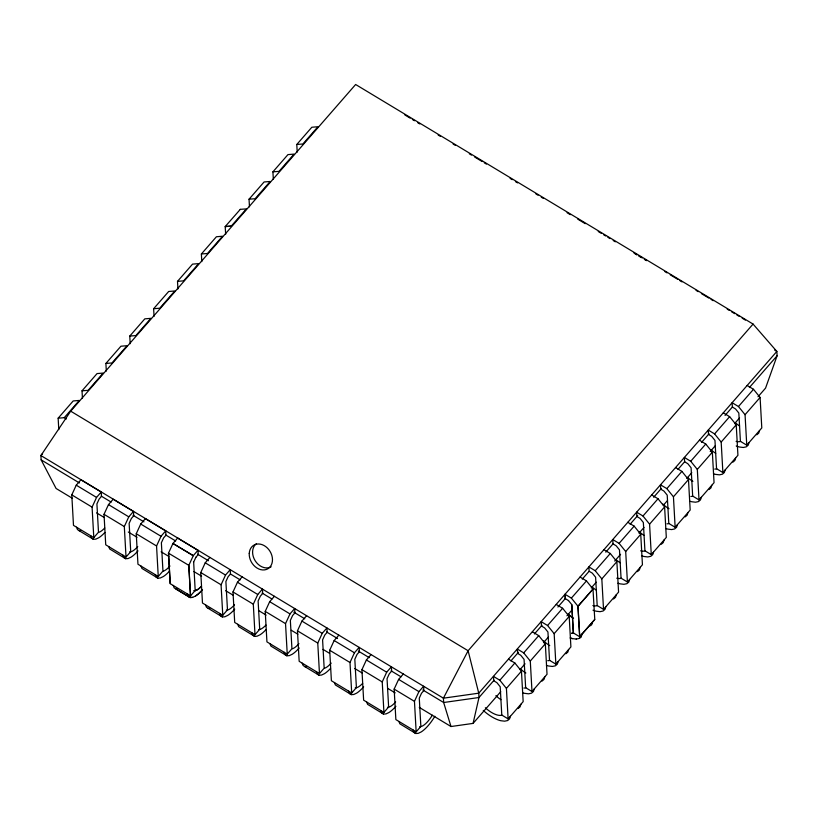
<?xml version="1.0" encoding="UTF-8"?>
<svg xmlns="http://www.w3.org/2000/svg" width="818" height="818" viewBox="0 0 818 818"><rect width="100%" height="100%" fill="white"/><g stroke="black" fill="none" stroke-linecap="round" stroke-linejoin="round"><path stroke-width="1.23" d="M419.276 707.406L450.994 726.527L473.08 723.398L478.99 697.509L478.745 693.183L468.111 650.739L70.685 411.168L40.9 455.554L41.145 459.88L56.094 488.489L72.505 498.377M510.381 716.292L509.563 718.899L507.61 720.556L504.645 721.179L500.841 720.73A24.182 10.286 41.1 0 1 483.254 710.413M520.902 704.226L520.084 706.834L518.131 708.49M534.246 688.93L533.428 691.527L531.485 693.194L528.52 693.817L524.716 693.357A24.182 10.286 41.1 0 1 522.569 692.734M544.778 676.864L543.96 679.461L542.007 681.128M558.121 661.568L557.303 664.165L555.35 665.832L552.385 666.445L548.581 665.995A24.182 10.286 41.1 0 1 546.444 665.371M568.643 649.492L567.825 652.099L565.882 653.756M592.436 622.089L591.7 624.727L590.32 625.79M605.79 606.782L604.972 609.39L603.019 611.046L600.054 611.67L596.25 611.22A24.182 10.286 41.1 0 1 592.989 610.177M616.312 594.717L615.494 597.324L613.541 598.98M629.655 579.42L628.837 582.017L626.895 583.684L623.919 584.308L620.126 583.847A24.182 10.286 41.1 0 1 617.979 583.224M640.187 567.355L639.369 569.952L637.416 571.618M653.531 552.058L652.713 554.655L650.76 556.322L647.795 556.935L643.991 556.485A24.182 10.286 41.1 0 1 641.854 555.862M664.052 539.982L663.234 542.59L661.292 544.246M677.396 524.686L676.588 527.293L674.635 528.949L671.67 529.573L667.866 529.113A24.182 10.286 41.1 0 1 665.719 528.489M687.928 512.62L687.11 515.228L685.157 516.884M701.271 497.324L700.453 499.921L698.5 501.587L695.535 502.211L691.742 501.751A24.182 10.286 41.1 0 1 689.594 501.127M711.793 485.258L710.985 487.855L709.032 489.522M725.147 469.951L724.329 472.559L722.376 474.215L719.411 474.839L715.607 474.389A24.182 10.286 41.1 0 1 713.47 473.765M735.668 457.886L734.85 460.493L732.897 462.15M749.012 442.589L748.194 445.196L746.251 446.853L743.276 447.477L739.482 447.017A24.182 10.286 41.1 0 1 736.22 445.984M759.544 430.524L758.726 433.121L756.773 434.787M70.685 411.168L355.636 84.499L753.061 324.071L776.855 351.433L777.1 355.758L765.556 388.121L758.01 396.761M71.79 494.89L76.248 485.176L80.941 479.788L101.248 492.027L101.483 496.352L99.142 499.052L96.913 503.908L98.497 532.221L93.794 537.61L73.487 525.371L71.79 494.89L92.086 507.129L93.794 537.61M92.086 507.129L96.544 497.416L101.248 492.027M104.019 514.317L108.477 504.604L113.17 499.215L133.477 511.454L133.723 515.78L131.371 518.479L129.142 523.336L130.727 551.659L126.023 557.038L105.727 544.808L104.019 514.317L124.316 526.557L126.023 557.038M124.316 526.557L128.774 516.843L133.477 511.454M136.248 533.745L140.706 524.031L145.41 518.643L165.706 530.882L165.952 535.217L163.6 537.907L161.371 542.763L162.956 571.087L158.252 576.475L137.956 564.236L136.248 533.745L156.555 545.984L158.252 576.475M156.555 545.984L161.013 536.271L165.706 530.882M168.477 553.173L188.835 565.35L190.543 595.831L170.185 583.663L168.477 553.173L172.997 543.397L177.69 538.009M193.6 562.191L195.891 557.273M222.772 615.259L221.075 584.778L225.523 575.064L230.226 569.676L230.471 574.001L228.12 576.7L225.891 581.557L227.476 609.88L222.772 615.259L202.475 603.019L200.768 572.539L205.226 562.825L209.919 557.436M255.001 634.696L253.304 604.205L257.762 594.492L262.455 589.103L262.701 593.439L260.349 596.128L258.12 600.985L259.705 629.308L255.001 634.696L234.705 622.457L232.997 591.966L237.455 582.252L242.159 576.864M287.241 654.124L285.533 623.633L289.991 613.919L294.684 608.531L294.93 612.866L292.578 615.555L290.349 620.412L291.934 648.735L287.241 654.124L266.934 641.885L265.226 611.394L269.684 601.68L274.388 596.291M319.47 673.551L317.762 643.06L322.22 633.347L326.924 627.958L327.159 632.294L324.818 634.983L322.589 639.84L324.163 668.163L319.47 673.551L299.163 661.312L297.466 630.831L301.914 621.107L306.617 615.719M351.699 692.979L349.992 662.498L354.45 652.774L359.153 647.386L359.399 651.721L357.047 654.41L354.818 659.267L356.403 687.59L351.699 692.979L331.392 680.74L329.695 650.259L334.153 640.535L338.846 635.146M383.928 712.406L382.231 681.926L386.679 672.202L391.382 666.813L391.628 671.149L389.276 673.838L387.047 678.705L388.632 707.018L383.928 712.406L363.632 700.167L361.924 669.686L366.382 659.962L371.075 654.584M416.157 731.834L414.46 701.353L418.918 691.629L423.612 686.251L423.857 690.576L421.505 693.265L419.276 698.132L420.861 726.445L416.157 731.834L395.861 719.595L394.153 689.114L398.611 679.4L403.315 674.012M58.15 418.192L73.191 400.953L79.295 400.442L64.254 417.681L58.15 418.192L58.794 429.624M82.025 390.82L97.056 373.581L103.16 373.08L88.129 390.319L82.025 390.82L82.444 398.438M105.89 363.458L120.931 346.219L127.035 345.707L111.994 362.947L105.89 363.458L106.32 371.075M129.765 336.086L144.806 318.856L150.901 318.345L135.87 335.584L129.765 336.086L130.195 343.713M153.631 308.723L168.672 291.484L174.776 290.983L159.735 308.222L153.631 308.723L154.06 316.341M177.506 281.361L192.547 264.122L198.651 263.611L183.61 280.85L177.506 281.361L177.935 288.979M201.381 253.989L216.412 236.75L222.516 236.249L207.486 253.488L201.381 253.989L201.801 261.617M240.287 209.388L225.175 226.586L225.676 234.245M249.04 199.214L264.081 181.974L270.185 181.473L255.144 198.713L249.04 199.214L249.47 206.831M272.915 171.852L287.956 154.612L294.051 154.101L279.02 171.34L272.915 171.852L273.345 179.469M296.791 144.479L311.822 127.25L317.926 126.739L302.885 143.978L296.791 144.479L297.21 152.107M42.577 453.632L40.9 455.554L443.407 698.183L478.745 693.183L776.855 351.433L774.677 350.114M195.829 557.334L198.242 554.573L197.997 550.248L193.242 555.698L172.935 543.459L193.293 555.637L188.784 565.412L190.492 595.903L195.246 590.443M753.061 324.071L468.111 650.739L443.407 698.183L443.653 702.509L450.994 726.527M494.103 680.177L478.99 697.509L443.653 702.509L422.865 689.983M510.902 660.924L518.459 652.263M534.41 633.97L541.976 625.31M557.927 607.017L565.483 598.357M582.283 579.103L589.001 571.404M605.79 552.15L613.347 543.479M630.146 524.226L637.703 515.565M653.654 497.272L661.22 488.612M678.01 469.358L684.727 461.659M701.527 442.405L709.083 433.734M725.034 415.442L732.591 406.781M749.39 387.527L777.1 355.758M499.829 680.239L514.87 662.999L521.455 671.159L523.162 701.639L508.121 718.879L501.782 715.055L500.197 686.742L496.904 682.662L493.724 680.75L493.489 676.414L499.829 680.239L506.414 688.398L508.121 718.879M523.704 652.876L538.735 635.637L545.33 643.797L547.027 674.277L531.997 691.517L525.647 687.693L524.062 659.369L520.769 655.29L517.6 653.377L517.354 649.052L523.704 652.876L530.289 661.036L531.997 691.517M547.569 625.514L562.61 608.275L569.195 616.424L570.903 646.915L555.862 664.144L549.522 660.32L547.937 632.007L544.645 627.927L541.475 626.015L541.23 621.69L547.569 625.514L554.164 633.664L555.862 664.144M595.238 570.729L610.279 553.5L616.864 561.649L618.572 592.13L603.531 609.369L597.191 605.545L595.606 577.232L592.314 573.152L589.134 571.24L588.899 566.905L595.238 570.729L601.823 578.888L603.531 609.369M619.114 543.367L634.144 526.127L640.739 534.287L642.437 564.768L627.406 582.007L621.056 578.183L619.471 549.86L616.179 545.79L613.009 543.878L612.764 539.543L619.114 543.367L625.698 551.526L627.406 582.007M642.979 516.005L658.02 498.765L664.605 506.915L666.312 537.406L651.271 554.635L644.932 550.811L643.347 522.497L640.054 518.418L636.885 516.506L636.639 512.18L642.979 516.005L649.574 524.154L651.271 554.635M666.854 488.632L681.895 471.393L688.48 479.553L690.177 510.033L675.147 527.273L668.797 523.448L667.212 495.135L663.919 491.056L660.75 489.144L660.504 484.808L666.854 488.632L673.439 496.792L675.147 527.273M690.729 461.27L705.76 444.031L712.345 452.19L714.053 482.671L699.012 499.91L692.672 496.086L691.087 467.763L687.795 463.683L684.625 461.771L684.38 457.446L690.729 461.27L697.314 469.42L699.012 499.91M714.595 433.908L729.636 416.669L736.22 424.818L737.928 455.299L722.887 472.538L716.548 468.714L714.963 440.401L711.67 436.321L708.49 434.409L708.255 430.084L714.595 433.908L721.179 442.057L722.887 472.538M738.47 406.536L753.501 389.296L760.096 397.456L761.793 427.937L746.762 445.176L740.413 441.352L738.828 413.029L735.535 408.959L732.366 407.047L732.12 402.712L738.47 406.536L745.055 414.695L746.762 445.176M473.08 723.398L500.739 691.701M520.013 669.605L525.044 663.838M543.479 642.703L548.5 636.936M566.946 615.801L571.966 610.044M591.24 587.948L596.271 582.181M614.707 561.046L620.576 554.318M639.011 533.183L644.042 527.416M663.316 505.319L667.498 500.524M686.783 478.428L691.803 472.661M710.239 451.526L715.269 445.759M734.544 423.663L739.574 417.896M601.823 578.888L616.864 561.649M625.698 551.526L640.739 534.287M649.574 524.154L664.605 506.915M673.439 496.792L688.48 479.553M697.314 469.42L712.345 452.19M721.179 442.057L736.22 424.818M745.055 414.695L760.096 397.456M506.414 688.398L521.455 671.159M530.289 661.036L545.33 643.797M554.164 633.664L569.195 616.424M571.731 604.594L573.316 632.917L579.737 636.782L578.029 606.302L593.07 589.062L586.404 580.862M594.696 619.502L579.655 636.741L577.958 606.25L592.989 589.011L594.778 619.543L579.737 636.782M579.144 638.418L581.097 636.752L581.915 634.154L581.179 636.803L579.226 638.459L576.179 639.042M195.584 595.933A24.182 8.395 -58.9 0 0 202.506 589.696A24.182 8.395 -58.9 0 1 195.533 596.005L192.527 597.416L190.093 597.559L174.142 587.856L173.283 585.432M240.206 209.347L246.392 208.887L231.279 226.075L225.175 226.586L231.351 226.126M76.534 527.211L77.454 529.563L79.182 530.708L80.798 530.616M79.182 530.708L93.395 539.277L95.839 539.134L98.835 537.712A24.182 8.395 -58.9 0 0 104.868 532.467M108.763 546.639L109.684 548.99L125.624 558.704L128.068 558.561L131.064 557.14A24.182 8.395 -58.9 0 0 137.986 550.903M141.003 566.066L141.913 568.428L157.854 578.132L160.297 577.989L163.293 576.567A24.182 8.395 -58.9 0 0 169.336 571.322M177.496 588.899L175.88 588.991L190.144 597.498L192.588 597.355M205.512 604.86L206.433 607.212L208.161 608.357L209.786 608.265M208.161 608.357L222.373 616.925L224.817 616.782L227.813 615.361A24.182 8.395 -58.9 0 0 234.735 609.124M237.752 624.287L238.662 626.649L254.613 636.353L257.046 636.21L260.042 634.788A24.182 8.395 -58.9 0 0 266.085 629.543M269.981 643.715L270.901 646.077L286.842 655.78L289.275 655.637L292.282 654.226A24.182 8.395 -58.9 0 0 299.204 647.979M302.21 663.142L303.13 665.504L304.858 666.639L306.474 666.547M304.858 666.639L319.071 675.208L321.515 675.065L324.511 673.654A24.182 8.395 -58.9 0 0 330.544 668.398M334.439 682.57L335.36 684.932L351.3 694.635L353.744 694.492L356.74 693.081A24.182 8.395 -58.9 0 0 363.662 686.834M366.668 702.008L367.589 704.359L383.53 714.063L385.973 713.92L388.969 712.509A24.182 8.395 -58.9 0 0 395.892 706.261M398.908 721.435L399.818 723.787L415.769 733.501L418.202 733.357L421.198 731.936A24.182 8.395 -58.9 0 0 434.869 716.261M576.261 639.083L572.385 638.582A24.182 10.286 41.1 0 1 570.238 637.958M633.735 252.803L636.936 254.735M639.073 256.024L642.283 257.956M644.42 259.245L646.557 260.533M664.901 271.586L667.038 272.875M670.239 274.807L677.723 279.316M679.86 280.605L681.997 281.893M696.057 290.37L698.194 291.658M701.404 293.59L708.879 298.1M711.016 299.388L713.153 300.676M727.222 309.153L729.359 310.441M731.496 311.73L734.697 313.662M736.834 314.95L738.971 316.239M742.182 318.171L745.392 320.104M404.849 114.939L410.196 118.16M412.333 119.448L414.47 120.737M417.681 122.669L419.818 123.958M438.151 135.011L440.288 136.299M453.111 144.029L455.248 145.318M469.317 153.794L471.454 155.083M474.655 157.015L482.139 161.524M484.276 162.813L486.413 164.101M510.095 178.375L512.232 179.663M515.442 181.596L517.579 182.884M535.913 193.938L538.05 195.226M541.26 197.158L543.397 198.447M567.078 212.721L570.279 214.653M577.764 219.163L585.248 223.672M598.244 231.504L601.445 233.437M603.582 234.725L605.719 236.013M607.856 237.302L609.993 238.59M613.203 240.523L615.34 241.811M634.748 253.508L636.885 254.797M639.022 256.085L641.159 257.373M644.359 259.306L646.496 260.594M747.161 385.472L753.501 389.296M723.286 412.845L729.636 416.669M699.421 440.207L705.76 444.031M675.545 467.569L681.895 471.393M651.67 494.941L658.02 498.765M627.805 522.303L634.144 526.127M603.929 549.676L610.279 553.5M580.064 577.038L586.486 580.903L571.373 598.101L578.029 606.302M568.51 600.565L565.269 598.602L565.023 594.277L571.445 598.142M556.271 604.451L562.61 608.275M532.395 631.813L538.735 635.637M508.52 659.175L514.87 662.999M64.254 417.681L66.37 418.959M177.639 538.07L197.936 550.31M41.145 459.88L79.428 482.957M101.299 496.148L111.146 502.078M133.017 515.268L143.958 521.853M165.829 535.044L175.676 540.974M197.547 554.164L208.488 560.759M230.369 573.939L240.206 579.88M262.087 593.06L271.924 599.001M293.805 612.181L304.746 618.776M326.617 631.966L337.558 638.551M358.335 651.087L369.276 657.672M391.147 670.862L400.994 676.793M205.226 562.825L225.523 575.064M237.455 582.252L257.762 594.492M269.684 601.68L289.991 613.919M301.914 621.107L322.22 633.347M334.153 640.535L354.45 652.774M366.382 659.962L386.679 672.202M398.611 679.4L418.918 691.629M76.248 485.176L96.544 497.416M108.477 504.604L128.774 516.843M140.706 524.031L161.013 536.271M200.768 572.539L221.075 584.778M232.997 591.966L253.304 604.205M265.226 611.394L285.533 623.633M297.466 630.831L317.762 643.06M329.695 650.259L349.992 662.498M361.924 669.686L382.231 681.926M394.153 689.114L414.46 701.353M96.575 512.886L104.234 517.508M128.293 532.007L137.046 537.283M161.115 551.792L168.774 556.404M193.927 571.577L201.586 576.189M225.656 590.698L233.314 595.31M258.468 610.473L266.126 615.095M291.29 630.259L297.854 634.216M323.008 649.38L329.572 653.337M354.736 668.5L362.384 673.122M387.548 688.286L395.206 692.897M415.769 733.501L414.031 732.355L413.121 729.993M383.53 714.063L381.801 712.928L380.881 710.566M351.3 694.635L349.572 693.5L348.652 691.138M319.071 675.208L317.343 674.073L316.423 671.711M286.842 655.78L285.104 654.635L284.194 652.283M254.613 636.353L252.874 635.208L251.964 632.856M222.373 616.925L220.645 615.78L219.725 613.428M187.445 594.062L188.355 596.424L190.144 597.498M157.854 578.132L156.126 576.987L155.216 574.635M125.624 558.704L123.896 557.559L122.976 555.207M93.395 539.277L91.667 538.132L90.747 535.78M568.438 600.514L571.813 604.645L573.387 632.958M187.496 594.001L188.416 596.353M565.105 594.318L565.34 598.653M193.661 562.13L195.185 590.514M168.539 553.111L170.236 583.592M271.147 566.792A13.732 10.757 58.8 0 1 255.196 560.79A13.732 10.757 58.8 0 1 256.494 543.592M739.574 425.994A16.329 6.953 41.1 0 1 735.229 422.64M740.638 441.372A16.329 6.953 41.1 0 1 736.108 441.362M596.353 590.187A16.329 6.953 41.1 0 1 591.997 586.843M597.406 605.576A16.329 6.953 41.1 0 1 592.876 605.555M669.012 508.755A16.329 6.953 41.1 0 1 662.897 504.082M669.022 523.479A16.329 6.953 41.1 0 1 667.018 523.806M573.53 618.214A16.329 6.953 41.1 0 1 568.132 614.206M573.541 632.938A16.329 6.953 41.1 0 1 571.526 633.275A16.329 6.953 41.1 0 0 573.612 632.979M715.709 453.356A16.329 6.953 41.1 0 1 711.353 450.012M716.762 468.745A16.329 6.953 41.1 0 1 714.758 469.082M572.549 617.6A16.329 6.953 41.1 0 1 568.203 614.257M572.457 638.623A24.182 10.286 41.1 0 1 570.32 637.999M692.887 481.383A16.329 6.953 41.1 0 1 687.488 477.375M692.897 496.107A16.329 6.953 41.1 0 1 690.883 496.444M644.093 535.453A16.329 6.953 41.1 0 1 639.022 531.444M645.146 550.841A16.329 6.953 41.1 0 1 640.617 550.821M620.218 562.825A16.329 6.953 41.1 0 1 615.872 559.471M621.281 578.203A16.329 6.953 41.1 0 1 616.752 578.193M525.862 672.989A16.329 6.953 41.1 0 1 520.463 668.981M525.872 687.713A16.329 6.953 41.1 0 1 523.868 688.05M500.943 699.697A16.329 6.953 41.1 0 1 495.872 695.689M501.996 715.085A16.329 6.953 41.1 0 1 485.34 707.754M549.727 645.627A16.329 6.953 41.1 0 1 543.612 640.954M549.737 660.351A16.329 6.953 41.1 0 1 547.733 660.688M104.735 527.999A16.329 5.665 -58.9 0 1 98.978 532.262M265.952 625.075A16.329 5.665 -58.9 0 1 258.549 629.523M362.65 683.367A16.329 5.665 -58.9 0 1 355.247 687.805M395.656 701.936A16.329 5.665 -58.9 0 1 387.476 707.243M331.188 663.081A16.329 5.665 -58.9 0 1 324.654 668.204M169.98 565.995A16.329 5.665 -58.9 0 1 163.447 571.117M137.751 546.567A16.329 5.665 -58.9 0 1 129.571 551.874M298.959 643.643A16.329 5.665 -58.9 0 1 292.425 648.766M194.03 590.729A16.329 5.665 -58.9 0 0 201.433 586.291A16.329 5.665 -58.9 0 1 194.091 590.668M234.5 604.788A16.329 5.665 -58.9 0 1 226.32 610.095M432.313 715.198A16.329 5.665 -58.9 0 1 419.706 726.67M249.245 553.438A13.732 10.757 58.8 0 0 266.054 569.573A13.732 10.757 58.8 0 0 267.251 547.896A13.732 10.757 58.8 0 0 249.245 553.438"/></g></svg>
